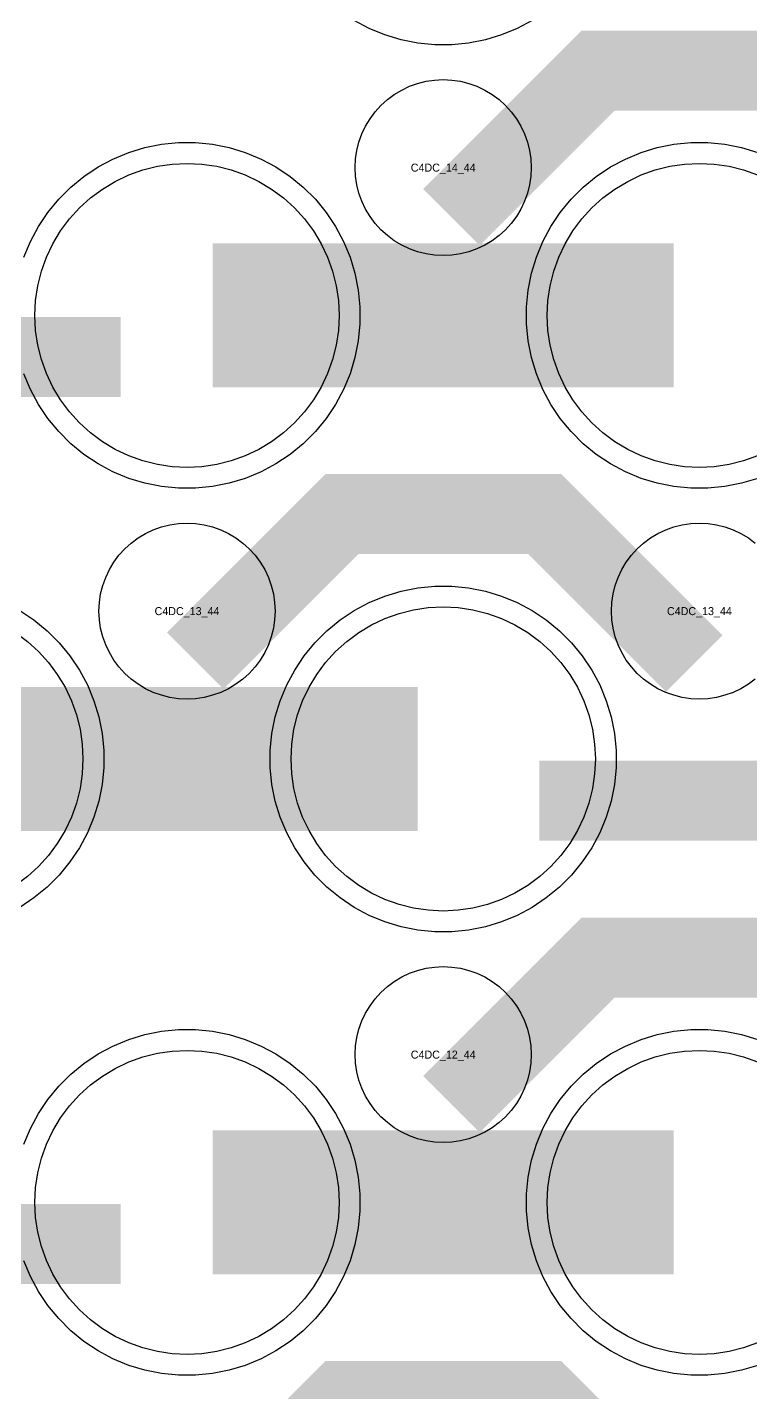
# Model space of a CAD drawing. Extents: x -11880 to 11880, y -14992 to 14992.
# Drawn here: x 2030.1 to 2256, y -13236.2 to -12809.6 of the extents above; entities that cross this region are included whole.
import ezdxf
from ezdxf.enums import TextEntityAlignment as Align

# ---------------------------------------------------------------- set-up
doc = ezdxf.new("R2010")
doc.units = 0
doc.header["$MEASUREMENT"] = 0
for name, color, linetype in [('GDS_775_DT_237', 138, 'CONTINUOUS'), ('RDL1_FS', 34, 'CONTINUOUS'), ('RDL_BS', 160, 'CONTINUOUS')]:
    doc.layers.add(name, color=color, linetype=linetype)

msp = doc.modelspace()

# ---------------------------------------------------------------- linework, layer by layer
at = {"layer": 'RDL1_FS', "color": 241, "true_color": 0xf7abae}
msp.add_lwpolyline([(2080, -12947.174), (2075.343, -12946.945), (2070.732, -12946.261), (2066.209, -12945.129), (2061.819, -12943.557), (2057.605, -12941.565), (2053.605, -12939.167), (2049.86, -12936.389), (2046.406, -12933.259), (2043.276, -12929.805), (2040.498, -12926.06), (2038.1, -12922.06), (2036.108, -12917.846), (2034.536, -12913.456), (2033.404, -12908.933), (2032.72, -12904.322), (2032.491, -12899.665), (2032.72, -12895.008), (2033.404, -12890.397), (2034.536, -12885.874), (2036.108, -12881.484), (2038.1, -12877.27), (2040.498, -12873.27), (2043.276, -12869.525), (2046.406, -12866.071), (2049.86, -12862.941), (2053.605, -12860.163), (2057.605, -12857.765), (2061.819, -12855.773), (2066.209, -12854.201), (2070.732, -12853.069), (2075.343, -12852.385), (2080, -12852.156), (2084.657, -12852.385), (2089.268, -12853.069), (2093.791, -12854.201), (2098.181, -12855.773), (2102.395, -12857.765), (2106.395, -12860.163), (2110.14, -12862.941), (2113.594, -12866.071), (2116.724, -12869.525), (2119.502, -12873.27), (2121.9, -12877.27), (2123.892, -12881.484), (2125.464, -12885.874), (2126.596, -12890.397), (2127.28, -12895.008), (2127.509, -12899.665), (2127.28, -12904.322), (2126.596, -12908.933), (2125.464, -12913.456), (2123.892, -12917.846), (2121.9, -12922.06), (2119.502, -12926.06), (2116.724, -12929.805), (2113.594, -12933.259), (2110.14, -12936.389), (2106.395, -12939.167), (2102.395, -12941.565), (2098.181, -12943.557), (2093.791, -12945.129), (2089.268, -12946.261), (2084.657, -12946.945)], close=True, dxfattribs=at)
msp.add_lwpolyline([(2258.181, -12943.557), (2253.791, -12945.129), (2249.268, -12946.261), (2244.657, -12946.945), (2240, -12947.174), (2235.343, -12946.945), (2230.732, -12946.261), (2226.209, -12945.129), (2221.819, -12943.557), (2217.605, -12941.565), (2213.605, -12939.167), (2209.86, -12936.389), (2206.406, -12933.259), (2203.276, -12929.805), (2200.498, -12926.06), (2198.1, -12922.06), (2196.108, -12917.846), (2194.536, -12913.456), (2193.404, -12908.933), (2192.72, -12904.322), (2192.491, -12899.665), (2192.72, -12895.008), (2193.404, -12890.397), (2194.536, -12885.874), (2196.108, -12881.484), (2198.1, -12877.27), (2200.498, -12873.27), (2203.276, -12869.525), (2206.406, -12866.071), (2209.86, -12862.941), (2213.605, -12860.163), (2217.605, -12857.765), (2221.819, -12855.773), (2226.209, -12854.201), (2230.732, -12853.069), (2235.343, -12852.385), (2240, -12852.156), (2244.657, -12852.385), (2249.268, -12853.069), (2253.791, -12854.201), (2258.181, -12855.773)], dxfattribs=at)
for points in [[(2088.002, -12899.665, 45, 45, 0), (2160.002, -12899.665, 45, 45, 0)], [(2160.002, -12899.665, 45, 45, 0), (2232.002, -12899.665, 45, 45, 0)]]:
    msp.add_lwpolyline(points, format="xyseb", dxfattribs=at)
at = {"layer": 'RDL1_FS'}
for points in [[(2160, -13085.739), (2155.343, -13085.51), (2150.732, -13084.826), (2146.209, -13083.694), (2141.819, -13082.122), (2137.605, -13080.13), (2133.605, -13077.732), (2129.86, -13074.954), (2126.406, -13071.824), (2123.276, -13068.37), (2120.498, -13064.625), (2118.1, -13060.625), (2116.108, -13056.411), (2114.536, -13052.021), (2113.404, -13047.498), (2112.72, -13042.887), (2112.491, -13038.23), (2112.72, -13033.573), (2113.404, -13028.962), (2114.536, -13024.439), (2116.108, -13020.049), (2118.1, -13015.835), (2120.498, -13011.835), (2123.276, -13008.09), (2126.406, -13004.636), (2129.86, -13001.506), (2133.605, -12998.728), (2137.605, -12996.33), (2141.819, -12994.338), (2146.209, -12992.766), (2150.732, -12991.634), (2155.343, -12990.95), (2160, -12990.721), (2164.657, -12990.95), (2169.268, -12991.634), (2173.791, -12992.766), (2178.181, -12994.338), (2182.395, -12996.33), (2186.395, -12998.728), (2190.14, -13001.506), (2193.594, -13004.636), (2196.724, -13008.09), (2199.502, -13011.835), (2201.9, -13015.835), (2203.892, -13020.049), (2205.464, -13024.439), (2206.596, -13028.962), (2207.28, -13033.573), (2207.509, -13038.23), (2207.28, -13042.887), (2206.596, -13047.498), (2205.464, -13052.021), (2203.892, -13056.411), (2201.9, -13060.625), (2199.502, -13064.625), (2196.724, -13068.37), (2193.594, -13071.824), (2190.14, -13074.954), (2186.395, -13077.732), (2182.395, -13080.13), (2178.181, -13082.122), (2173.791, -13083.694), (2169.268, -13084.826), (2164.657, -13085.51)], [(2080, -13224.304), (2075.343, -13224.075), (2070.732, -13223.391), (2066.209, -13222.259), (2061.819, -13220.687), (2057.605, -13218.695), (2053.605, -13216.297), (2049.86, -13213.519), (2046.406, -13210.389), (2043.276, -13206.935), (2040.498, -13203.19), (2038.1, -13199.19), (2036.108, -13194.976), (2034.536, -13190.586), (2033.404, -13186.063), (2032.72, -13181.452), (2032.491, -13176.795), (2032.72, -13172.138), (2033.404, -13167.527), (2034.536, -13163.004), (2036.108, -13158.614), (2038.1, -13154.4), (2040.498, -13150.4), (2043.276, -13146.655), (2046.406, -13143.201), (2049.86, -13140.071), (2053.605, -13137.293), (2057.605, -13134.895), (2061.819, -13132.903), (2066.209, -13131.331), (2070.732, -13130.199), (2075.343, -13129.515), (2080, -13129.286), (2084.657, -13129.515), (2089.268, -13130.199), (2093.791, -13131.331), (2098.181, -13132.903), (2102.395, -13134.895), (2106.395, -13137.293), (2110.14, -13140.071), (2113.594, -13143.201), (2116.724, -13146.655), (2119.502, -13150.4), (2121.9, -13154.4), (2123.892, -13158.614), (2125.464, -13163.004), (2126.596, -13167.527), (2127.28, -13172.138), (2127.509, -13176.795), (2127.28, -13181.452), (2126.596, -13186.063), (2125.464, -13190.586), (2123.892, -13194.976), (2121.9, -13199.19), (2119.502, -13203.19), (2116.724, -13206.935), (2113.594, -13210.389), (2110.14, -13213.519), (2106.395, -13216.297), (2102.395, -13218.695), (2098.181, -13220.687), (2093.791, -13222.259), (2089.268, -13223.391), (2084.657, -13224.075)]]:
    msp.add_lwpolyline(points, close=True, dxfattribs=at)
for points in [[(2026.395, -12998.728), (2030.14, -13001.506), (2033.594, -13004.636), (2036.724, -13008.09), (2039.502, -13011.835), (2041.9, -13015.835), (2043.892, -13020.049), (2045.464, -13024.439), (2046.596, -13028.962), (2047.28, -13033.573), (2047.509, -13038.23), (2047.28, -13042.887), (2046.596, -13047.498), (2045.464, -13052.021), (2043.892, -13056.411), (2041.9, -13060.625), (2039.502, -13064.625), (2036.724, -13068.37), (2033.594, -13071.824), (2030.14, -13074.954), (2026.395, -13077.732)], [(2258.181, -13220.687), (2253.791, -13222.259), (2249.268, -13223.391), (2244.657, -13224.075), (2240, -13224.304), (2235.343, -13224.075), (2230.732, -13223.391), (2226.209, -13222.259), (2221.819, -13220.687), (2217.605, -13218.695), (2213.605, -13216.297), (2209.86, -13213.519), (2206.406, -13210.389), (2203.276, -13206.935), (2200.498, -13203.19), (2198.1, -13199.19), (2196.108, -13194.976), (2194.536, -13190.586), (2193.404, -13186.063), (2192.72, -13181.452), (2192.491, -13176.795), (2192.72, -13172.138), (2193.404, -13167.527), (2194.536, -13163.004), (2196.108, -13158.614), (2198.1, -13154.4), (2200.498, -13150.4), (2203.276, -13146.655), (2206.406, -13143.201), (2209.86, -13140.071), (2213.605, -13137.293), (2217.605, -13134.895), (2221.819, -13132.903), (2226.209, -13131.331), (2230.732, -13130.199), (2235.343, -13129.515), (2240, -13129.286), (2244.657, -13129.515), (2249.268, -13130.199), (2253.791, -13131.331), (2258.181, -13132.903)]]:
    msp.add_lwpolyline(points, dxfattribs=at)
for points in [[(2008.002, -13038.23, 45, 45, 0), (2080.002, -13038.23, 45, 45, 0)], [(2080.002, -13038.23, 45, 45, 0), (2152.002, -13038.23, 45, 45, 0)], [(2088.002, -13176.795, 45, 45, 0), (2160.002, -13176.795, 45, 45, 0)], [(2160.002, -13176.795, 45, 45, 0), (2232.002, -13176.795, 45, 45, 0)]]:
    msp.add_lwpolyline(points, format="xyseb", dxfattribs=at)
at = {"layer": 'RDL_BS', "color": 241, "true_color": 0xf7abae}
for points in [[(2187.777, -12807.488), (2183.115, -12809.98), (2178.205, -12812.011), (2173.165, -12813.542), (2167.938, -12814.588), (2162.644, -12815.105), (2157.356, -12815.105), (2152.062, -12814.588), (2146.835, -12813.542), (2141.795, -12812.011), (2136.885, -12809.98), (2132.223, -12807.488)], [(2029.094, -12881.46), (2031.125, -12876.55), (2033.617, -12871.888), (2036.564, -12867.474), (2039.926, -12863.373), (2043.708, -12859.591), (2047.809, -12856.229), (2052.223, -12853.282), (2056.885, -12850.79), (2061.795, -12848.759), (2066.835, -12847.228), (2072.062, -12846.182), (2077.356, -12845.665), (2082.644, -12845.665), (2087.938, -12846.182), (2093.165, -12847.228), (2098.205, -12848.759), (2103.115, -12850.79), (2107.777, -12853.282), (2112.191, -12856.229), (2116.292, -12859.591), (2120.074, -12863.373), (2123.436, -12867.474), (2126.383, -12871.888), (2128.875, -12876.55), (2130.906, -12881.46), (2132.437, -12886.5), (2133.483, -12891.727), (2134, -12897.021), (2134, -12902.309), (2133.483, -12907.603), (2132.437, -12912.83), (2130.906, -12917.87), (2128.875, -12922.78), (2126.383, -12927.442), (2123.436, -12931.856), (2120.074, -12935.957), (2116.292, -12939.739), (2112.191, -12943.101), (2107.777, -12946.048), (2103.115, -12948.54), (2098.205, -12950.571), (2093.165, -12952.102), (2087.938, -12953.148), (2082.644, -12953.665), (2077.356, -12953.665), (2072.062, -12953.148), (2066.835, -12952.102), (2061.795, -12950.571), (2056.885, -12948.54), (2052.223, -12946.048), (2047.809, -12943.101), (2043.708, -12939.739), (2039.926, -12935.957), (2036.564, -12931.856), (2033.617, -12927.442), (2031.125, -12922.78), (2029.094, -12917.87)], [(2258.205, -12950.571), (2253.165, -12952.102), (2247.938, -12953.148), (2242.644, -12953.665), (2237.356, -12953.665), (2232.062, -12953.148), (2226.835, -12952.102), (2221.795, -12950.571), (2216.885, -12948.54), (2212.223, -12946.048), (2207.809, -12943.101), (2203.708, -12939.739), (2199.926, -12935.957), (2196.564, -12931.856), (2193.617, -12927.442), (2191.125, -12922.78), (2189.094, -12917.87), (2187.563, -12912.83), (2186.517, -12907.603), (2186, -12902.309), (2186, -12897.021), (2186.517, -12891.727), (2187.563, -12886.5), (2189.094, -12881.46), (2191.125, -12876.55), (2193.617, -12871.888), (2196.564, -12867.474), (2199.926, -12863.373), (2203.708, -12859.591), (2207.809, -12856.229), (2212.223, -12853.282), (2216.885, -12850.79), (2221.795, -12848.759), (2226.835, -12847.228), (2232.062, -12846.182), (2237.356, -12845.665), (2242.644, -12845.665), (2247.938, -12846.182), (2253.165, -12847.228), (2258.205, -12848.759)]]:
    msp.add_lwpolyline(points, dxfattribs=at)
at = {"layer": 'RDL_BS'}
for points in [[(2162.562, -12868.979, 25, 25, 0), (2208.377, -12823.164, 25, 25, 0), (2241.93, -12823.164, 25, 25, 0)], [(2318.401, -12869.878, 25, 25, 0), (2271.687, -12823.164, 25, 25, 0), (2241.929, -12823.164, 25, 25, 0)], [(2082.562, -13007.544, 25, 25, 0), (2128.377, -12961.729, 25, 25, 0), (2161.93, -12961.729, 25, 25, 0)], [(2238.401, -13008.443, 25, 25, 0), (2191.687, -12961.729, 25, 25, 0), (2161.929, -12961.729, 25, 25, 0)], [(2190.016, -13051.243, 25, 25, 0), (2299.281, -13051.243, 25, 25, 0)], [(2162.562, -13146.109, 25, 25, 0), (2208.377, -13100.294, 25, 25, 0), (2241.93, -13100.294, 25, 25, 0)], [(2318.401, -13147.008, 25, 25, 0), (2271.687, -13100.294, 25, 25, 0), (2241.929, -13100.294, 25, 25, 0)], [(1950.016, -13189.808, 25, 25, 0), (2059.281, -13189.808, 25, 25, 0)], [(2082.562, -13284.674, 25, 25, 0), (2128.377, -13238.859, 25, 25, 0), (2161.93, -13238.859, 25, 25, 0)], [(2238.401, -13285.573, 25, 25, 0), (2191.687, -13238.859, 25, 25, 0), (2161.929, -13238.859, 25, 25, 0)]]:
    msp.add_lwpolyline(points, format="xyseb", dxfattribs=at)
for points in [[(2160, -12880.971), (2157.307, -12880.839), (2154.635, -12880.443), (2152.016, -12879.786), (2149.481, -12878.879), (2147.044, -12877.727), (2144.72, -12876.334), (2142.557, -12874.731), (2140.558, -12872.919), (2138.746, -12870.92), (2137.143, -12868.757), (2135.75, -12866.433), (2134.598, -12863.996), (2133.691, -12861.461), (2133.034, -12858.842), (2132.638, -12856.17), (2132.506, -12853.477), (2132.638, -12850.784), (2133.034, -12848.112), (2133.691, -12845.493), (2134.598, -12842.958), (2135.75, -12840.521), (2137.143, -12838.197), (2138.746, -12836.034), (2140.558, -12834.035), (2142.557, -12832.223), (2144.72, -12830.62), (2147.044, -12829.227), (2149.481, -12828.075), (2152.016, -12827.168), (2154.635, -12826.511), (2157.307, -12826.115), (2160, -12825.983), (2162.693, -12826.115), (2165.365, -12826.511), (2167.984, -12827.168), (2170.519, -12828.075), (2172.956, -12829.227), (2175.28, -12830.62), (2177.443, -12832.223), (2179.442, -12834.035), (2181.254, -12836.034), (2182.857, -12838.197), (2184.25, -12840.521), (2185.402, -12842.958), (2186.309, -12845.493), (2186.966, -12848.112), (2187.362, -12850.784), (2187.494, -12853.477), (2187.362, -12856.17), (2186.966, -12858.842), (2186.309, -12861.461), (2185.402, -12863.996), (2184.25, -12866.433), (2182.857, -12868.757), (2181.254, -12870.92), (2179.442, -12872.919), (2177.443, -12874.731), (2175.28, -12876.334), (2172.956, -12877.727), (2170.519, -12878.879), (2167.984, -12879.786), (2165.365, -12880.443), (2162.693, -12880.839)], [(2080, -13019.536), (2077.307, -13019.404), (2074.635, -13019.008), (2072.016, -13018.351), (2069.481, -13017.444), (2067.044, -13016.292), (2064.72, -13014.899), (2062.557, -13013.296), (2060.558, -13011.484), (2058.746, -13009.485), (2057.143, -13007.322), (2055.75, -13004.998), (2054.598, -13002.561), (2053.691, -13000.026), (2053.034, -12997.407), (2052.638, -12994.735), (2052.506, -12992.042), (2052.638, -12989.349), (2053.034, -12986.677), (2053.691, -12984.058), (2054.598, -12981.523), (2055.75, -12979.086), (2057.143, -12976.762), (2058.746, -12974.599), (2060.558, -12972.6), (2062.557, -12970.788), (2064.72, -12969.185), (2067.044, -12967.792), (2069.481, -12966.64), (2072.016, -12965.733), (2074.635, -12965.076), (2077.307, -12964.68), (2080, -12964.548), (2082.693, -12964.68), (2085.365, -12965.076), (2087.984, -12965.733), (2090.519, -12966.64), (2092.956, -12967.792), (2095.28, -12969.185), (2097.443, -12970.788), (2099.442, -12972.6), (2101.254, -12974.599), (2102.857, -12976.762), (2104.25, -12979.086), (2105.402, -12981.523), (2106.309, -12984.058), (2106.966, -12986.677), (2107.362, -12989.349), (2107.494, -12992.042), (2107.362, -12994.735), (2106.966, -12997.407), (2106.309, -13000.026), (2105.402, -13002.561), (2104.25, -13004.998), (2102.857, -13007.322), (2101.254, -13009.485), (2099.442, -13011.484), (2097.443, -13013.296), (2095.28, -13014.899), (2092.956, -13016.292), (2090.519, -13017.444), (2087.984, -13018.351), (2085.365, -13019.008), (2082.693, -13019.404)], [(2157.356, -13092.23), (2152.062, -13091.713), (2146.835, -13090.667), (2141.795, -13089.136), (2136.885, -13087.105), (2132.223, -13084.613), (2127.809, -13081.666), (2123.708, -13078.304), (2119.926, -13074.522), (2116.564, -13070.421), (2113.617, -13066.007), (2111.125, -13061.345), (2109.094, -13056.435), (2107.563, -13051.395), (2106.517, -13046.168), (2106, -13040.874), (2106, -13035.586), (2106.517, -13030.292), (2107.563, -13025.065), (2109.094, -13020.025), (2111.125, -13015.115), (2113.617, -13010.453), (2116.564, -13006.039), (2119.926, -13001.938), (2123.708, -12998.156), (2127.809, -12994.794), (2132.223, -12991.847), (2136.885, -12989.355), (2141.795, -12987.324), (2146.835, -12985.793), (2152.062, -12984.747), (2157.356, -12984.23), (2162.644, -12984.23), (2167.938, -12984.747), (2173.165, -12985.793), (2178.205, -12987.324), (2183.115, -12989.355), (2187.777, -12991.847), (2192.191, -12994.794), (2196.292, -12998.156), (2200.074, -13001.938), (2203.436, -13006.039), (2206.383, -13010.453), (2208.875, -13015.115), (2210.906, -13020.025), (2212.437, -13025.065), (2213.483, -13030.292), (2214, -13035.586), (2214, -13040.874), (2213.483, -13046.168), (2212.437, -13051.395), (2210.906, -13056.435), (2208.875, -13061.345), (2206.383, -13066.007), (2203.436, -13070.421), (2200.074, -13074.522), (2196.292, -13078.304), (2192.191, -13081.666), (2187.777, -13084.613), (2183.115, -13087.105), (2178.205, -13089.136), (2173.165, -13090.667), (2167.938, -13091.713), (2162.644, -13092.23)], [(2160, -13158.101), (2157.307, -13157.969), (2154.635, -13157.573), (2152.016, -13156.916), (2149.481, -13156.009), (2147.044, -13154.857), (2144.72, -13153.464), (2142.557, -13151.861), (2140.558, -13150.049), (2138.746, -13148.05), (2137.143, -13145.887), (2135.75, -13143.563), (2134.598, -13141.126), (2133.691, -13138.591), (2133.034, -13135.972), (2132.638, -13133.3), (2132.506, -13130.607), (2132.638, -13127.914), (2133.034, -13125.242), (2133.691, -13122.623), (2134.598, -13120.088), (2135.75, -13117.651), (2137.143, -13115.327), (2138.746, -13113.164), (2140.558, -13111.165), (2142.557, -13109.353), (2144.72, -13107.75), (2147.044, -13106.357), (2149.481, -13105.205), (2152.016, -13104.298), (2154.635, -13103.641), (2157.307, -13103.245), (2160, -13103.113), (2162.693, -13103.245), (2165.365, -13103.641), (2167.984, -13104.298), (2170.519, -13105.205), (2172.956, -13106.357), (2175.28, -13107.75), (2177.443, -13109.353), (2179.442, -13111.165), (2181.254, -13113.164), (2182.857, -13115.327), (2184.25, -13117.651), (2185.402, -13120.088), (2186.309, -13122.623), (2186.966, -13125.242), (2187.362, -13127.914), (2187.494, -13130.607), (2187.362, -13133.3), (2186.966, -13135.972), (2186.309, -13138.591), (2185.402, -13141.126), (2184.25, -13143.563), (2182.857, -13145.887), (2181.254, -13148.05), (2179.442, -13150.049), (2177.443, -13151.861), (2175.28, -13153.464), (2172.956, -13154.857), (2170.519, -13156.009), (2167.984, -13156.916), (2165.365, -13157.573), (2162.693, -13157.969)]]:
    msp.add_lwpolyline(points, close=True, dxfattribs=at)
at = {"layer": 'RDL_BS', "color": 241, "true_color": 0xf7abae}
msp.add_lwpolyline([(1950.016, -12912.678, 25, 25, 0), (2059.281, -12912.678, 25, 25, 0)], format="xyseb", dxfattribs=at)
at = {"layer": 'RDL_BS'}
for points in [[(2257.443, -13013.296), (2255.28, -13014.899), (2252.956, -13016.292), (2250.519, -13017.444), (2247.984, -13018.351), (2245.365, -13019.008), (2242.693, -13019.404), (2240, -13019.536), (2237.307, -13019.404), (2234.635, -13019.008), (2232.016, -13018.351), (2229.481, -13017.444), (2227.044, -13016.292), (2224.72, -13014.899), (2222.557, -13013.296), (2220.558, -13011.484), (2218.746, -13009.485), (2217.143, -13007.322), (2215.75, -13004.998), (2214.598, -13002.561), (2213.691, -13000.026), (2213.034, -12997.407), (2212.638, -12994.735), (2212.506, -12992.042), (2212.638, -12989.349), (2213.034, -12986.677), (2213.691, -12984.058), (2214.598, -12981.523), (2215.75, -12979.086), (2217.143, -12976.762), (2218.746, -12974.599), (2220.558, -12972.6), (2222.557, -12970.788), (2224.72, -12969.185), (2227.044, -12967.792), (2229.481, -12966.64), (2232.016, -12965.733), (2234.635, -12965.076), (2237.307, -12964.68), (2240, -12964.548), (2242.693, -12964.68), (2245.365, -12965.076), (2247.984, -12965.733), (2250.519, -12966.64), (2252.956, -12967.792), (2255.28, -12969.185), (2257.443, -12970.788)], [(2027.777, -12991.847), (2032.191, -12994.794), (2036.292, -12998.156), (2040.074, -13001.938), (2043.436, -13006.039), (2046.383, -13010.453), (2048.875, -13015.115), (2050.906, -13020.025), (2052.437, -13025.065), (2053.483, -13030.292), (2054, -13035.586), (2054, -13040.874), (2053.483, -13046.168), (2052.437, -13051.395), (2050.906, -13056.435), (2048.875, -13061.345), (2046.383, -13066.007), (2043.436, -13070.421), (2040.074, -13074.522), (2036.292, -13078.304), (2032.191, -13081.666), (2027.777, -13084.613)], [(2029.094, -13158.59), (2031.125, -13153.68), (2033.617, -13149.018), (2036.564, -13144.604), (2039.926, -13140.503), (2043.708, -13136.721), (2047.809, -13133.359), (2052.223, -13130.412), (2056.885, -13127.92), (2061.795, -13125.889), (2066.835, -13124.358), (2072.062, -13123.312), (2077.356, -13122.795), (2082.644, -13122.795), (2087.938, -13123.312), (2093.165, -13124.358), (2098.205, -13125.889), (2103.115, -13127.92), (2107.777, -13130.412), (2112.191, -13133.359), (2116.292, -13136.721), (2120.074, -13140.503), (2123.436, -13144.604), (2126.383, -13149.018), (2128.875, -13153.68), (2130.906, -13158.59), (2132.437, -13163.63), (2133.483, -13168.857), (2134, -13174.151), (2134, -13179.439), (2133.483, -13184.733), (2132.437, -13189.96), (2130.906, -13195), (2128.875, -13199.91), (2126.383, -13204.572), (2123.436, -13208.986), (2120.074, -13213.087), (2116.292, -13216.869), (2112.191, -13220.231), (2107.777, -13223.178), (2103.115, -13225.67), (2098.205, -13227.701), (2093.165, -13229.232), (2087.938, -13230.278), (2082.644, -13230.795), (2077.356, -13230.795), (2072.062, -13230.278), (2066.835, -13229.232), (2061.795, -13227.701), (2056.885, -13225.67), (2052.223, -13223.178), (2047.809, -13220.231), (2043.708, -13216.869), (2039.926, -13213.087), (2036.564, -13208.986), (2033.617, -13204.572), (2031.125, -13199.91), (2029.094, -13195)], [(2258.205, -13227.701), (2253.165, -13229.232), (2247.938, -13230.278), (2242.644, -13230.795), (2237.356, -13230.795), (2232.062, -13230.278), (2226.835, -13229.232), (2221.795, -13227.701), (2216.885, -13225.67), (2212.223, -13223.178), (2207.809, -13220.231), (2203.708, -13216.869), (2199.926, -13213.087), (2196.564, -13208.986), (2193.617, -13204.572), (2191.125, -13199.91), (2189.094, -13195), (2187.563, -13189.96), (2186.517, -13184.733), (2186, -13179.439), (2186, -13174.151), (2186.517, -13168.857), (2187.563, -13163.63), (2189.094, -13158.59), (2191.125, -13153.68), (2193.617, -13149.018), (2196.564, -13144.604), (2199.926, -13140.503), (2203.708, -13136.721), (2207.809, -13133.359), (2212.223, -13130.412), (2216.885, -13127.92), (2221.795, -13125.889), (2226.835, -13124.358), (2232.062, -13123.312), (2237.356, -13122.795), (2242.644, -13122.795), (2247.938, -13123.312), (2253.165, -13124.358), (2258.205, -13125.889)]]:
    msp.add_lwpolyline(points, dxfattribs=at)

# ---------------------------------------------------------------- texts
at = {"layer": 'GDS_775_DT_237'}
for s, p in [('C4DC_14_44', (2160, -12853.477)), ('C4DC_14_44', (2160, -12853.477)), ('C4DC_13_44', (2080, -12992.042)), ('C4DC_13_44', (2080, -12992.042)), ('C4DC_13_44', (2240, -12992.042)), ('C4DC_13_44', (2240, -12992.042)), ('C4DC_12_44', (2160, -13130.607)), ('C4DC_12_44', (2160, -13130.607))]:
    msp.add_text(s, height=2.5, dxfattribs=at).set_placement(p, align=Align.MIDDLE_CENTER)

doc.saveas('drawing.dxf')
